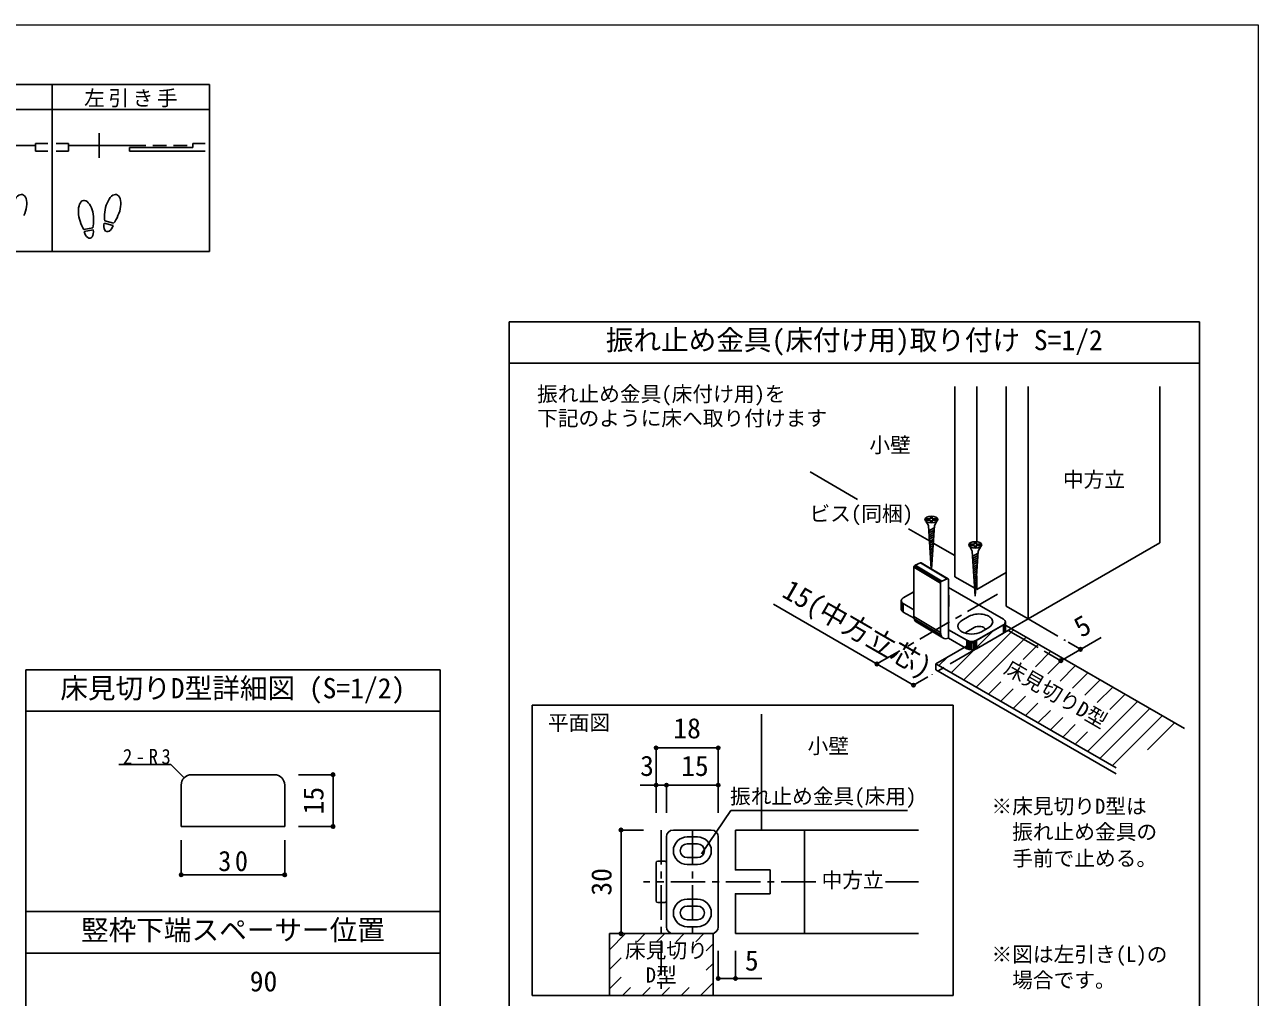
# Model space of a CAD drawing. Units: millimetres on the paper, with parts at other scales. Extents: x -197 to 198, y -138 to 137.
# Drawn here: x 19.2 to 197.8, y -3.8 to 137 of the extents above; entities that cross this region are included whole.
import ezdxf
from ezdxf.enums import TextEntityAlignment as Align

# ---------------------------------------------------------------- set-up
doc = ezdxf.new("R2010")
doc.units = ezdxf.units.MM
doc.header["$PDMODE"] = 32
doc.header["$PDSIZE"] = 0.5
doc.linetypes.add('CHAIN1', pattern=[8, 5, -1, 1, -1])
doc.linetypes.add('DASHED2', pattern=[3, 2, -1])
for name, color, linetype in [('0-0_補助線', 7, 'Continuous'), ('0-8_戸当り', 3, 'Continuous'), ('0-A_文字', 7, 'Continuous'), ('1-0_補助線', 3, 'Continuous'), ('1-3_仕上げ', 2, 'Continuous'), ('1-4_枠', 2, 'Continuous'), ('1-6_扉', 2, 'Continuous'), ('1-7_金物', 7, 'Continuous'), ('1-A_文字', 7, 'Continuous'), ('1-B_寸法', 7, 'Continuous'), ('1-C_ハッチ', 2, 'Continuous')]:
    doc.layers.add(name, color=color, linetype=linetype)
doc.layers.add('F-0_補助線', color=7, linetype='Continuous', lineweight=18)
doc.styles.add('ＭＳ ゴシック', font='')
doc.styles.get('ＭＳ ゴシック').set_extended_font_data('MS Gothic')

msp = doc.modelspace()

# ---------------------------------------------------------------- linework, layer by layer
at = {"layer": '0-8_戸当り', "color": 2}
for p, q in [((20.731, 118.701), (20.731, 119.781)), ((20.731, 119.781), (22.531, 119.781)), ((25.531, 119.781), (23.731, 119.781)), ((25.531, 118.701), (25.531, 119.781)), ((43.531, 119.241), (43.531, 119.781)), ((43.531, 119.781), (45.331, 119.781)), ((11.551, 119.511), (20.731, 119.511)), ((20.731, 118.701), (22.531, 118.701)), ((25.531, 118.701), (23.731, 118.701)), ((34.711, 119.511), (25.531, 119.511)), ((34.351, 118.701), (34.351, 119.241)), ((43.531, 119.241), (34.351, 119.241)), ((45.331, 118.701), (34.351, 118.701))]:
    msp.add_line(p, q, dxfattribs=at)
at = {"layer": '0-8_戸当り'}
for p, q in [((29.941, 117.711), (29.941, 121.311)), ((29.044, 107.59), (27.747, 107.361)), ((29.099, 107.28), (27.802, 107.051)), ((31.964, 107.939), (30.692, 108.28)), ((32.046, 108.244), (30.774, 108.584))]:
    msp.add_line(p, q, dxfattribs=at)
at = {"layer": '0-8_戸当り', "color": 2, "linetype": 'DASHED2'}
msp.add_line((34.711, 119.511), (43.531, 119.511), dxfattribs=at)
at = {"layer": '0-8_戸当り'}
for centre, major_axis, ratio, start_param, end_param in [((18.313, 110.365), (0.547, 2.04), 0.5, 4.3405914, 8.2257792), ((31.933, 110.365), (0.547, 2.04), 0.5, 4.3405914, 8.2257792), ((28.045, 109.465), (-0.367, 2.08), 0.5, 4.3405914, 8.2257792), ((31.917, 110.307), (0.662, 2.472), 0.4, 1.8506333, 2.4428768), ((31.917, 110.307), (0.662, 2.472), 0.4, 3.8403085, 4.432552), ((28.056, 109.405), (-0.444, 2.52), 0.4, 1.8506333, 2.4428768), ((28.451, 107.165), (-0.191, 1.081), 0.6, 1.5707963, 4.712389), ((28.056, 109.405), (-0.444, 2.52), 0.4, 3.8403085, 4.432552), ((31.328, 108.11), (0.284, 1.06), 0.6, 1.5707963, 4.712389)]:
    msp.add_ellipse(centre, major_axis=major_axis, ratio=ratio, start_param=start_param, end_param=end_param, dxfattribs=at)
at = {"layer": '0-A_文字', "color": 3}
for p, q in [((45.931, 128.333), (0.331, 128.333)), ((23.131, 128.333), (23.131, 104.183)), ((45.931, 128.333), (45.931, 104.183)), ((0.331, 124.733), (45.931, 124.733)), ((45.931, 104.183), (0.331, 104.183)), ((19.328, 43.603), (19.328, -106)), ((19.328, 8.603), (79.328, 8.603)), ((79.328, -106), (79.328, 8.603)), ((79.328, 2.603), (19.328, 2.603))]:
    msp.add_line(p, q, dxfattribs=at)
at = {"layer": '1-0_補助線'}
for p, q in [((19.328, 43.603), (79.328, 43.603)), ((19.328, 37.603), (79.328, 37.603)), ((41.828, 26.926), (41.828, 20.926)), ((43.328, 28.426), (55.328, 28.426)), ((56.828, 26.926), (56.828, 20.926)), ((41.828, 20.926), (56.828, 20.926)), ((19.328, 8.603), (79.328, 8.603)), ((79.328, 8.603), (79.328, -26.397))]:
    msp.add_line(p, q, dxfattribs=at)
at = {"layer": '1-0_補助線', "color": 4}
for p, q in [((63.828, 28.426), (58.828, 28.426)), ((63.828, 28.426), (63.828, 20.926)), ((63.828, 20.926), (58.828, 20.926)), ((41.828, 13.926), (41.828, 18.926)), ((56.828, 13.926), (56.828, 18.926)), ((41.828, 13.926), (56.828, 13.926))]:
    msp.add_line(p, q, dxfattribs=at)
at = {"layer": '1-0_補助線'}
msp.add_lwpolyline([(79.328, 43.603), (79.328, 8.603), (19.328, 8.603)], dxfattribs=at)
for centre, start, end in [((43.328, 26.926), 90, 180), ((55.328, 26.926), 0, 90)]:
    msp.add_arc(centre, 1.5, start, end, dxfattribs=at)
at = {"layer": '1-0_補助線', "color": 7}
for p in [(63.828, 28.426), (63.828, 20.926), (41.828, 13.926), (56.828, 13.926)]:
    msp.add_point(p, dxfattribs=at)
at = {"layer": '1-3_仕上げ'}
msp.add_line((125.863, 20.42), (125.863, 37.21), dxfattribs=at)
at = {"layer": '1-4_枠', "color": 4, "linetype": 'CHAIN1'}
for p, q in [((111.363, 20.42), (111.363, -3.524)), ((115.863, 20.42), (115.863, 5.42)), ((133.73, 12.92), (108.772, 12.92)), ((148.613, 12.92), (143.841, 12.92))]:
    msp.add_line(p, q, dxfattribs=at)
at = {"layer": '1-4_枠', "color": 3}
for p, q in [((148.613, 20.42), (122.113, 20.42)), ((132.113, 5.42), (132.113, 20.42)), ((148.613, 5.42), (122.113, 5.42))]:
    msp.add_line(p, q, dxfattribs=at)
at = {"layer": '1-4_枠'}
for p, q in [((103.863, 5.42), (103.863, -3.524)), ((118.863, 5.42), (103.863, 5.42)), ((103.863, 3.079), (106.203, 5.42)), ((107.862, 4.25), (109.032, 5.42)), ((111.86, 5.42), (110.691, 4.25)), ((113.519, 4.25), (114.688, 5.42)), ((116.348, 4.25), (117.517, 5.42)), ((118.863, 5.42), (118.863, -3.524)), ((117.864, 2.939), (118.863, 3.937)), ((103.863, 0.251), (105.537, 1.925)), ((117.864, 0.11), (118.863, 1.109)), ((103.863, -2.577), (105.537, -0.903)), ((117.059, -3.524), (118.863, -1.72)), ((105.745, -3.524), (106.907, -2.361)), ((108.573, -3.524), (109.736, -2.361)), ((111.402, -3.524), (112.564, -2.361)), ((114.23, -3.524), (115.393, -2.361))]:
    msp.add_line(p, q, dxfattribs=at)
at = {"layer": '1-4_枠', "color": 3}
for points in [[(127.113, 11.195), (127.113, 14.645), (122.113, 14.645), (122.113, 20.42)], [(127.113, 11.195), (122.113, 11.195), (122.113, 5.42)]]:
    msp.add_lwpolyline(points, dxfattribs=at)
at = {"layer": '1-6_扉'}
for p, q in [((153.869, 84.641), (153.869, 57.093)), ((157.051, 84.641), (157.051, 62.15)), ((161.293, 84.641), (161.293, 52.807)), ((164.475, 84.641), (164.475, 50.97)), ((183.567, 84.641), (183.567, 61.992)), ((164.475, 50.97), (183.567, 61.992)), ((161.293, 57.706), (157.051, 55.256)), ((157.051, 57.236), (157.051, 55.256)), ((156.768, 55.419), (153.869, 57.093)), ((157.051, 55.256), (156.913, 55.336)), ((161.293, 52.807), (164.475, 50.97)), ((151.124, 44.486), (161.01, 50.194)), ((161.01, 50.194), (187.14, 35.108)), ((151.124, 44.486), (151.124, 43.62)), ((151.124, 44.486), (177.254, 29.4)), ((151.124, 43.62), (177.254, 28.534))]:
    msp.add_line(p, q, dxfattribs=at)
at = {"layer": '1-6_扉', "color": 7}
for p, q in [((132.924, 72.248), (139.783, 68.288)), ((147.19, 64.011), (150.193, 62.277)), ((150.745, 61.959), (153.869, 60.155))]:
    msp.add_line(p, q, dxfattribs=at)
at = {"layer": '1-7_金物'}
for p, q in [((149.682, 65.114), (150.047, 64.482)), ((149.703, 65.468), (150.376, 65.468)), ((149.703, 65.468), (149.703, 65.261)), ((149.703, 65.261), (150.376, 65.261)), ((150.462, 58.221), (150.047, 64.482)), ((150.376, 65.468), (150.376, 65.771)), ((150.376, 65.771), (150.583, 65.771)), ((150.376, 64.958), (150.376, 65.261)), ((150.376, 64.958), (150.583, 64.958)), ((150.496, 58.201), (150.912, 64.482)), ((150.583, 65.468), (150.583, 65.771)), ((150.583, 65.468), (151.255, 65.468)), ((151.276, 65.114), (150.912, 64.482)), ((151.255, 65.261), (151.255, 65.468)), ((150.891, 64.167), (150.098, 63.718)), ((150.869, 63.841), (150.118, 63.416)), ((150.848, 63.516), (150.138, 63.114)), ((150.826, 63.19), (150.158, 62.812)), ((150.805, 62.864), (150.178, 62.51)), ((150.783, 62.539), (150.198, 62.208)), ((150.761, 62.213), (150.218, 61.905)), ((150.74, 61.887), (150.238, 61.603)), ((150.718, 61.562), (150.258, 61.301)), ((150.697, 61.236), (150.278, 60.999)), ((150.675, 60.911), (150.298, 60.697)), ((156.046, 61.439), (156.411, 60.808)), ((156.067, 61.794), (156.74, 61.794)), ((156.067, 61.794), (156.067, 61.587)), ((156.067, 61.587), (156.74, 61.587)), ((156.843, 54.284), (156.411, 60.808)), ((156.74, 61.794), (156.74, 62.097)), ((156.74, 62.097), (156.947, 62.097)), ((156.74, 61.284), (156.74, 61.587)), ((156.74, 61.284), (156.947, 61.284)), ((156.843, 54.284), (157.276, 60.808)), ((156.947, 61.794), (156.947, 62.097)), ((156.947, 61.794), (157.619, 61.794)), ((157.64, 61.439), (157.276, 60.808)), ((157.619, 61.587), (157.619, 61.794)), ((148.14, 58.753), (148.906, 59.074)), ((152.763, 56.776), (148.906, 59.074)), ((152.812, 56.79), (148.956, 59.088)), ((152.859, 56.787), (149.002, 59.085)), ((152.898, 56.77), (149.042, 59.068)), ((150.653, 60.585), (150.318, 60.395)), ((150.632, 60.259), (150.338, 60.093)), ((150.61, 59.934), (150.358, 59.791)), ((150.589, 59.608), (150.378, 59.489)), ((150.567, 59.282), (150.398, 59.187)), ((157.255, 60.493), (156.462, 60.044)), ((157.233, 60.167), (156.482, 59.742)), ((157.212, 59.841), (156.502, 59.44)), ((157.19, 59.516), (156.522, 59.137)), ((157.168, 59.19), (156.542, 58.835)), ((151.805, 56.158), (147.949, 58.456)), ((147.949, 58.456), (147.949, 51.311)), ((151.812, 56.217), (147.955, 58.515)), ((151.831, 56.277), (147.974, 58.575)), ((151.861, 56.335), (148.005, 58.633)), ((151.901, 56.386), (148.044, 58.684)), ((151.947, 56.427), (148.09, 58.725)), ((151.997, 56.455), (148.14, 58.753)), ((150.546, 58.957), (150.418, 58.885)), ((150.524, 58.631), (150.438, 58.583)), ((157.147, 58.865), (156.562, 58.533)), ((157.125, 58.539), (156.582, 58.231)), ((157.104, 58.213), (156.602, 57.929)), ((157.082, 57.888), (156.622, 57.627)), ((157.061, 57.562), (156.642, 57.325)), ((157.039, 57.236), (156.662, 57.023)), ((151.805, 56.158), (151.805, 49.013)), ((151.997, 56.455), (152.763, 56.776)), ((152.954, 48.196), (152.954, 56.64)), ((160.909, 50.952), (152.954, 55.545)), ((157.017, 56.911), (156.682, 56.721)), ((156.996, 56.585), (156.702, 56.419)), ((156.974, 56.259), (156.722, 56.117)), ((156.953, 55.934), (156.742, 55.815)), ((156.931, 55.608), (156.762, 55.512)), ((146.121, 53.606), (146.121, 52.381)), ((146.414, 54.014), (147.949, 54.9)), ((153.01, 54.218), (153.01, 52.993)), ((156.91, 55.283), (156.782, 55.21)), ((156.888, 54.957), (156.802, 54.908)), ((146.155, 53.456), (146.155, 52.231)), ((146.255, 53.317), (146.255, 52.092)), ((147.949, 52.311), (146.414, 53.197)), ((146.414, 53.197), (146.414, 51.973)), ((147.969, 51.074), (146.414, 51.973)), ((151.805, 49.013), (147.949, 51.311)), ((151.844, 48.693), (147.988, 50.992)), ((151.959, 48.428), (148.102, 50.726)), ((152.142, 48.236), (148.285, 50.534)), ((154.899, 50.748), (155.96, 51.36)), ((160.909, 50.135), (157.02, 47.89)), ((160.909, 50.135), (160.909, 48.911)), ((161.068, 50.255), (161.068, 49.03)), ((161.168, 50.394), (161.168, 49.17)), ((161.202, 50.544), (161.202, 49.319)), ((155.606, 47.89), (152.954, 49.421)), ((156.667, 49.727), (155.606, 49.115)), ((160.909, 48.911), (157.02, 46.665)), ((157.727, 49.115), (158.788, 49.727)), ((155.606, 46.665), (152.954, 48.196)), ((155.606, 47.89), (155.606, 46.665)), ((155.813, 47.798), (155.813, 46.574)), ((156.054, 47.741), (156.054, 46.516)), ((156.313, 47.721), (156.313, 46.496)), ((156.572, 47.741), (156.572, 46.516)), ((156.813, 47.798), (156.813, 46.574)), ((157.02, 47.89), (157.02, 46.665)), ((92.653, -3.524), (92.653, 38.5)), ((92.653, 38.5), (153.644, 38.5)), ((153.644, 38.5), (153.644, -3.524)), ((113.113, 20.42), (118.613, 20.42)), ((112.113, 6.42), (112.113, 19.42)), ((116.613, 19.42), (115.113, 19.42)), ((116.613, 18.42), (115.113, 18.42)), ((119.613, 6.42), (119.613, 19.42)), ((115.113, 16.42), (116.613, 16.42)), ((110.613, 10.17), (110.613, 15.67)), ((111.863, 15.92), (110.863, 15.92)), ((116.613, 15.42), (115.113, 15.42)), ((111.863, 9.92), (110.863, 9.92)), ((115.113, 10.42), (116.613, 10.42)), ((116.613, 9.42), (115.113, 9.42)), ((115.113, 7.42), (116.613, 7.42)), ((118.613, 5.42), (113.113, 5.42)), ((115.113, 6.42), (116.613, 6.42)), ((153.644, -3.524), (92.653, -3.524))]:
    msp.add_line(p, q, dxfattribs=at)
for points in [[(150.583, 64.958), (150.583, 65.261), (151.255, 65.261)], [(156.947, 61.284), (156.947, 61.587), (157.619, 61.587)]]:
    msp.add_lwpolyline(points, dxfattribs=at)
for centre, radius, start, end in [((113.113, 19.42), 1, 90, 180), ((118.613, 19.42), 1, 0, 90), ((115.113, 17.42), 2, 90, 270), ((115.113, 17.42), 1, 90, 270), ((116.613, 17.42), 2, 270, 90), ((116.613, 17.42), 1, 270, 90), ((110.863, 15.67), 0.25, 90, 180), ((111.863, 15.67), 0.25, 0, 90), ((110.863, 10.17), 0.25, 180, 270), ((111.863, 10.17), 0.25, 270, 0), ((115.113, 8.42), 2, 90, 270), ((115.113, 8.42), 1, 90, 270), ((116.613, 8.42), 2, 270, 90), ((116.613, 8.42), 1, 270, 90), ((113.113, 6.42), 1, 180, 270), ((118.613, 6.42), 1, 270, 0)]:
    msp.add_arc(centre, radius, start, end, dxfattribs=at)
for centre in [(150.479, 65.365), (156.843, 61.69)]:
    msp.add_ellipse(centre, major_axis=(0.942, 0), ratio=0.5, dxfattribs=at)
for centre, major_axis, ratio, start_param, end_param in [((148.906, 58.858), (0.128, 0.215), 0.663414, 6.2296055, 7.0150037), ((148.14, 58.536), (0.128, 0.215), 0.663414, 0.7318184, 2.3026147), ((151.997, 56.238), (0.128, 0.215), 0.663414, 0.7318184, 2.3026147), ((152.763, 56.56), (0.128, 0.215), 0.663414, 5.4442074, 7.0150037), ((147.121, 53.606), (-1, 0), 0.57735, 5.4977871, 7.0685835), ((151.01, 54.218), (2, 0), 0.57735, 6.047146, 6.5192246), ((147.121, 52.381), (-1, 0), 0.57735, 6.2831853, 7.0685835), ((151.01, 52.993), (2, 0), 0.57735, 6.047146, 6.5192246), ((149.098, 51.793), (0.768, 1.289), 0.663414, 2.3026147, 3.0880129), ((156.313, 49.931), (2, 0), 0.57735, 2.3561945, 5.4977871), ((157.374, 50.544), (2, 0), 0.57735, 5.4977871, 8.6393798), ((160.202, 50.544), (-1, 0), 0.57735, 2.3561945, 3.9269908), ((152.954, 49.495), (0.768, 1.289), 0.663414, 2.3026147, 3.873411), ((156.313, 48.707), (1, 0), 0.57735, 2.3561945, 2.7802255), ((157.374, 49.319), (1, 0), 0.57735, 0.2617994, 2.3561945), ((160.202, 49.319), (-1, 0), 0.57735, 2.3561945, 3.1415927), ((156.313, 48.298), (-1, 0), 0.57735, 0.7853982, 2.3561945), ((156.313, 47.074), (-1, 0), 0.57735, 0.7853982, 2.3561945)]:
    msp.add_ellipse(centre, major_axis=major_axis, ratio=ratio, start_param=start_param, end_param=end_param, dxfattribs=at)
at = {"layer": '1-A_文字', "color": 3}
for p, q in [((89.328, 94), (189.328, 94)), ((89.328, -6), (89.328, 94)), ((189.328, -6), (189.328, 94)), ((89.328, 88), (189.328, 88))]:
    msp.add_line(p, q, dxfattribs=at)
at = {"layer": '1-A_文字', "color": 4}
for p, q in [((117.194, 16.967), (121.439, 23.241)), ((121.439, 23.241), (147.037, 23.241))]:
    msp.add_line(p, q, dxfattribs=at)
at = {"layer": '1-B_寸法', "color": 4, "linetype": 'CHAIN1'}
for p, q in [((160.056, 54.542), (146.342, 46.624)), ((164.475, 50.97), (150.582, 42.948)), ((164.475, 50.97), (169.896, 47.84)), ((161.616, 49.319), (167.496, 45.925))]:
    msp.add_line(p, q, dxfattribs=at)
at = {"layer": '1-B_寸法', "color": 4}
for p, q in [((127.6, 53.106), (147.888, 41.393)), ((175.083, 48.31), (169.224, 44.927)), ((172.083, 46.577), (170.289, 47.613)), ((142.585, 44.455), (145.914, 46.377)), ((167.496, 45.925), (169.224, 44.927)), ((149.98, 42.6), (147.888, 41.393)), ((110.613, 32.308), (119.613, 32.308)), ((110.613, 32.308), (110.613, 26.92)), ((119.613, 32.308), (119.613, 26.92)), ((108.3, 26.92), (112.113, 26.92)), ((110.613, 26.92), (110.613, 22.92)), ((112.113, 26.92), (112.113, 22.92)), ((112.113, 26.92), (119.613, 26.92)), ((119.613, 26.92), (119.613, 22.92)), ((105.536, 20.42), (108.772, 20.42)), ((105.536, 5.42), (105.536, 20.42)), ((105.536, 5.42), (108.772, 5.42)), ((119.613, 2.92), (119.613, -1.083)), ((122.113, -1.083), (122.113, 2.92)), ((125.936, -1.083), (119.613, -1.083))]:
    msp.add_line(p, q, dxfattribs=at)
msp.add_lwpolyline([(42.262, 27.987), (40.322, 29.926), (32.794, 29.926)], dxfattribs=at)
at = {"layer": '1-B_寸法'}
for p in [(172.083, 46.577), (142.585, 44.455), (169.224, 44.927), (147.888, 41.393), (110.613, 32.308), (119.613, 32.308), (110.613, 26.92), (112.113, 26.92), (119.613, 26.92), (105.536, 20.42), (105.536, 5.42), (119.613, -1.083), (122.113, -1.083)]:
    msp.add_point(p, dxfattribs=at)
at = {"layer": '1-C_ハッチ'}
for p, q in [((153.366, 43.192), (159.49, 49.316)), ((155.159, 42.156), (162.396, 49.394)), ((156.952, 41.121), (164.189, 48.358)), ((163.756, 45.097), (165.983, 47.323)), ((151.573, 44.227), (152.798, 45.453)), ((165.55, 44.062), (167.776, 46.288)), ((167.343, 43.027), (169.569, 45.253)), ((169.136, 41.991), (171.362, 44.217)), ((170.929, 40.956), (173.155, 43.182)), ((158.745, 40.086), (160.541, 41.881)), ((172.722, 39.921), (174.948, 42.147)), ((174.515, 38.885), (176.742, 41.112)), ((160.538, 39.051), (162.334, 40.846)), ((162.332, 38.015), (164.127, 39.811)), ((176.309, 37.85), (178.535, 40.076)), ((164.125, 36.98), (165.92, 38.775)), ((165.918, 35.945), (167.713, 37.74)), ((173.09, 31.804), (180.328, 39.041)), ((174.884, 30.768), (182.121, 38.006)), ((167.711, 34.909), (169.506, 36.705)), ((176.677, 29.733), (183.914, 36.97)), ((181.793, 32.021), (185.707, 35.935)), ((169.504, 33.874), (171.3, 35.67)), ((171.297, 32.839), (173.093, 34.634))]:
    msp.add_line(p, q, dxfattribs=at)
at = {"layer": 'F-0_補助線', "color": 3}
msp.add_lwpolyline([(-197.169, 137), (197.831, 137), (197.831, -138), (-197.169, -138)], close=True, dxfattribs=at)

# ---------------------------------------------------------------- texts
at = {"layer": '0-0_補助線', "style": 'ＭＳ ゴシック'}
msp.add_text('90', height=2.933, dxfattribs=at).set_placement((51.765, -3.824), align=Align.BOTTOM_LEFT)
at = {"layer": '0-A_文字', "style": 'ＭＳ ゴシック'}
msp.add_text('竪枠下端スペーサー位置', height=2.933, dxfattribs=at).set_placement((27.328, 3.603), align=Align.BOTTOM_LEFT)
at = {"layer": '0-A_文字', "insert": (27.781, 125.033), "char_height": 2.199, "attachment_point": 7, "style": 'ＭＳ ゴシック'}
msp.add_mtext('\\T1.17;左引き手', dxfattribs=at)
at = {"layer": '1-0_補助線', "color": 7, "style": 'ＭＳ ゴシック'}
msp.add_text('床見切りD型詳細図 (S=1/2)', height=2.933, dxfattribs=at).set_placement((24.328, 38.603), align=Align.BOTTOM_LEFT)
msp.add_text('15', height=2.933, rotation=90, dxfattribs=at).set_placement((63.328, 22.676), align=Align.BOTTOM_LEFT)
at = {"layer": '1-0_補助線', "color": 7, "insert": (47.203, 14.426), "char_height": 2.933, "attachment_point": 7, "style": 'ＭＳ ゴシック'}
msp.add_mtext('\\T1.27;\\W0.95;30', dxfattribs=at)
at = {"layer": '1-A_文字', "style": 'ＭＳ ゴシック'}
for s, height, p in [('振れ止め金具(床付け用)取り付け S=1/2', 2.933, (103.328, 89)), ('振れ止め金具(床付け用)を', 2.199, (93.376, 81.783)), ('下記のように床へ取り付けます', 2.199, (93.376, 78.276)), ('小壁', 2.199, (141.506, 74.393)), ('中方立', 2.199, (169.521, 69.397)), ('平面図', 2.199, (94.949, 34.204)), ('小壁', 2.199, (132.556, 30.832)), ('振れ止め金具(床用)', 2.199, (121.32, 23.541)), ('中方立', 2.199, (134.573, 11.42)), ('床見切り', 2.199, (106.113, 1.237)), ('D型', 2.199, (109.113, -2.329))]:
    msp.add_text(s, height=height, dxfattribs=at).set_placement(p, align=Align.BOTTOM_LEFT)
msp.add_text('床見切りD型', height=2.199, rotation=330, dxfattribs=at).set_placement((160.515, 42.688), align=Align.BOTTOM_LEFT)
at = {"layer": '1-B_寸法', "style": 'ＭＳ ゴシック'}
for s, height, p in [('ビス(同梱)', 2.199, (132.829, 64.462)), ('18', 2.933, (113.113, 32.808)), ('3', 2.933, (108.3, 27.363)), ('15', 2.933, (114.238, 27.363)), ('※床見切りD型は', 2.199, (159.181, 22.109)), ('\u3000振れ止め金具の', 2.199, (159.181, 18.393)), ('\u3000手前で止める。', 2.199, (159.181, 14.56)), ('※図は左引き(L)の', 2.199, (159.181, 0.664)), ('5', 2.933, (123.473, -0.806)), ('\u3000場合です。', 2.199, (159.181, -3.052))]:
    msp.add_text(s, height=height, dxfattribs=at).set_placement(p, align=Align.BOTTOM_LEFT)
for s, rotation, p in [('15(中方立芯)', 330.107, (128.219, 53.515)), ('5', 29.998, (172.641, 47.435)), ('30', 90, (105.036, 10.92))]:
    msp.add_text(s, height=2.933, rotation=rotation, dxfattribs=at).set_placement(p, align=Align.BOTTOM_LEFT)
at = {"layer": '1-B_寸法', "insert": (33.4, 29.926), "char_height": 2.199, "attachment_point": 7, "style": 'ＭＳ ゴシック'}
msp.add_mtext('\\T1.38;\\W0.9;2-R3', dxfattribs=at)

doc.saveas('drawing.dxf')
